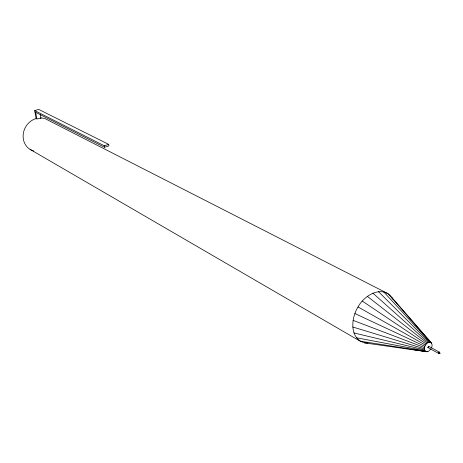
<?xml version="1.0" encoding="UTF-8"?>
<svg xmlns="http://www.w3.org/2000/svg" width="463" height="463" viewBox="0 0 463 463"><rect width="100%" height="100%" fill="white"/><g stroke="black" fill="none" stroke-linecap="round" stroke-linejoin="round"><path stroke-width="0.69" d="M431.111 348.807L428.425 351.417L426.475 351.741L364.705 342.915C349.195 338.696 351.018 317.832 358.061 306.952C363.86 295.585 381.807 284.676 391.733 297.315L431.568 343.118L432.147 345.109L431.695 347.586M426.475 351.741C421.191 349.571 427.193 339.153 431.568 343.118M428.831 346.521A0.758 0.492 -61.5 0 0 428.42 346.249L427.812 347.51L438.635 353.419L439.618 352.945L439.509 352.193L428.674 346.295M439.665 352.418L439.85 353.252L438.635 353.419L438.617 352.76L439.509 352.193L439.85 353.252L438.988 353.564M33.787 150.967A17.148 15.36 -61.2 0 1 23.156 134.959A17.148 15.36 -61.2 0 1 36.114 118.534L34.69 110.588L104.273 145.752L108.695 144.381L108.927 145.88L104.505 147.251L34.928 111.942M439.283 353.419L439.85 353.252L439.248 352.146M34.69 110.588L38.742 109.436L108.695 144.381M36.114 118.534L36.855 118.916L40.999 118.308L40.304 114.407M364.705 342.915L367.969 342.933M438.548 353.13L439.85 353.252L439.618 352.945M405.42 348.373L406.838 348.593M411.81 349.351L413.227 349.571M414.645 349.785L419.617 350.549M421.035 350.763L427.424 351.741M425.653 351.417L360.087 341.15L30.095 149.393M356.394 337.747L425.011 350.786M353.888 332.92L424.588 349.895M352.765 327L424.421 348.801M353.119 320.379L424.513 347.574M427.812 347.51L428.165 347.655A0.758 0.492 -61.5 0 0 428.454 347.51M438.617 352.76L439.85 353.252L438.82 352.418M354.924 313.538L424.866 346.307M358.061 306.952L425.456 345.085M362.309 301.095L426.238 343.992M367.367 296.378L427.158 343.095M372.865 293.137L428.153 342.47M378.421 291.58L429.16 342.145M383.642 291.8L430.104 342.151M430.926 342.481L388.179 293.762L47.955 120.12A17.148 15.36 -61.2 0 0 40.258 117.926M391.733 297.315L392.607 299.15M35.668 112.312L36.855 118.916M104.273 145.752L104.505 147.251"/></g></svg>
